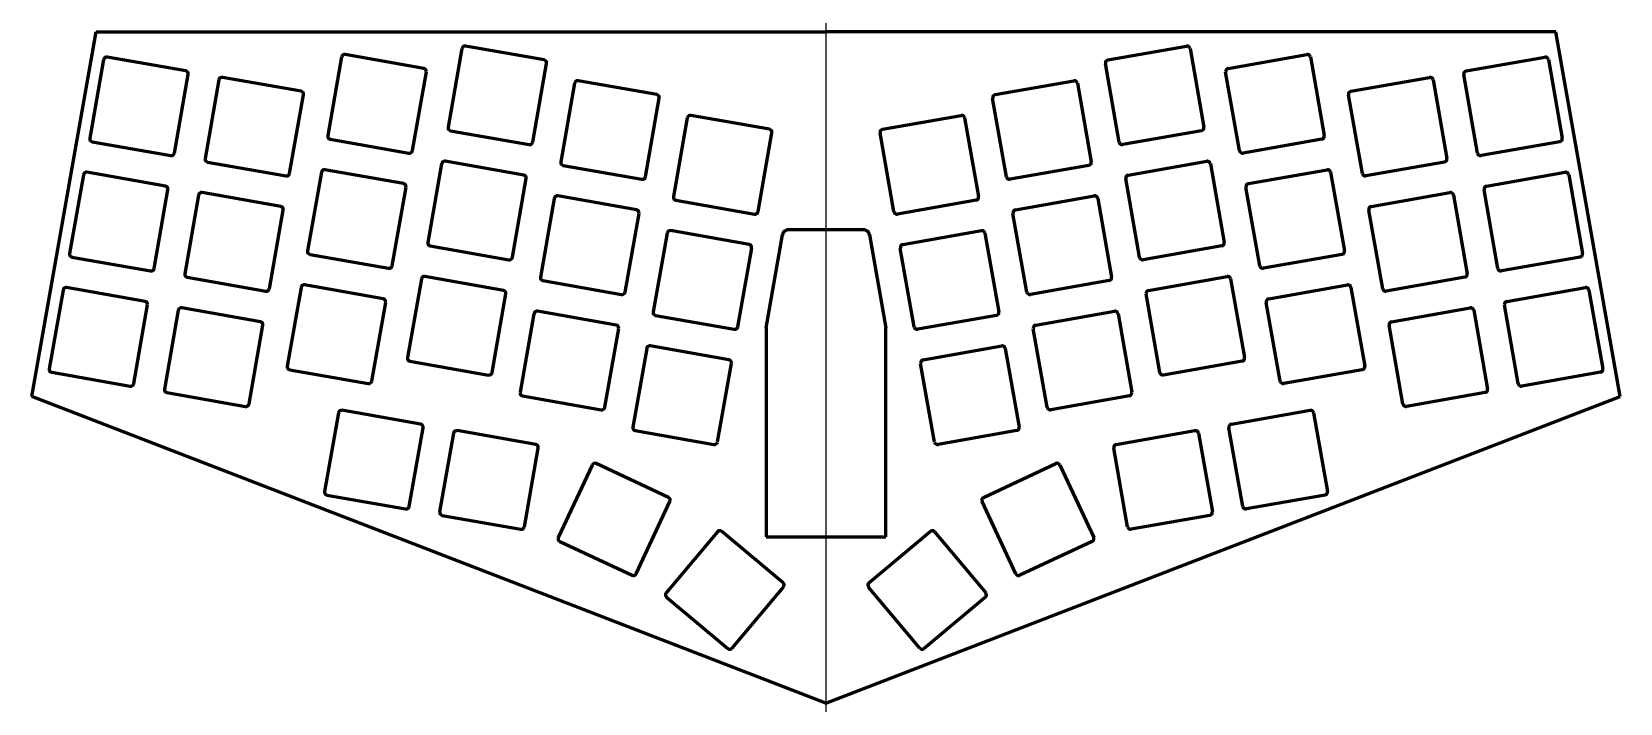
# Model space of a CAD drawing. Header units: millimetres. Extents: x -10 to 248, y -109 to 0.
import ezdxf

# ---------------------------------------------------------------- set-up
doc = ezdxf.new("R2010")
doc.units = ezdxf.units.MM
doc.linetypes.add('K5LT_BASIC', pattern=[0])

# ---------------------------------------------------------------- blocks, each defined once
blk = doc.blocks.new('U0')
at = {"color": 150, "linetype": 'K5LT_BASIC', "lineweight": 60, "true_color": 0x0080ff}
for p, q in [((226.41, -25.14), (239.22, -22.88)), ((228.27, -38.52), (226.01, -25.72)), ((239.8, -23.28), (242.05, -36.09)), ((241.65, -36.67), (228.85, -38.92))]:
    blk.add_line(p, q, dxfattribs=at)
for centre, start, end in [((239.3, -23.37), 10, 100), ((226.5, -25.63), 100, 190), ((241.56, -36.17), 280, 10), ((228.76, -38.43), 190, 280)]:
    blk.add_arc(centre, 0.5, start, end, dxfattribs=at)
blk = doc.blocks.new('U1')
at = {"color": 150, "linetype": 'K5LT_BASIC', "lineweight": 60, "true_color": 0x0080ff}
for p, q in [((207.65, -28.44), (220.46, -26.19)), ((221.04, -26.59), (223.29, -39.39)), ((209.51, -41.83), (207.25, -29.02)), ((222.89, -39.97), (210.08, -42.23))]:
    blk.add_line(p, q, dxfattribs=at)
for centre, start, end in [((207.74, -28.94), 100, 190), ((220.54, -26.68), 10, 100), ((222.8, -39.48), 280, 10), ((210, -41.74), 190, 280)]:
    blk.add_arc(centre, 0.5, start, end, dxfattribs=at)
blk = doc.blocks.new('U2')
at = {"color": 150, "linetype": 'K5LT_BASIC', "lineweight": 60, "true_color": 0x0080ff}
for p, q in [((187.65, -24.72), (200.45, -22.46)), ((201.03, -22.87), (203.29, -35.67)), ((189.5, -38.1), (187.25, -25.3)), ((202.89, -36.25), (190.08, -38.5))]:
    blk.add_line(p, q, dxfattribs=at)
for centre, start, end in [((200.54, -22.95), 10, 100), ((187.74, -25.21), 100, 190), ((202.8, -35.75), 280, 10), ((190, -38.01), 190, 280)]:
    blk.add_arc(centre, 0.5, start, end, dxfattribs=at)
blk = doc.blocks.new('U3')
at = {"color": 150, "linetype": 'K5LT_BASIC', "lineweight": 60, "true_color": 0x0080ff}
for p, q in [((168.06, -23.33), (180.87, -21.08)), ((181.45, -21.48), (183.7, -34.29)), ((169.92, -36.72), (167.66, -23.91)), ((183.3, -34.86), (170.5, -37.12))]:
    blk.add_line(p, q, dxfattribs=at)
for centre, start, end in [((180.95, -21.57), 10, 100), ((168.15, -23.83), 100, 190), ((183.21, -34.37), 280, 10), ((170.41, -36.63), 190, 280)]:
    blk.add_arc(centre, 0.5, start, end, dxfattribs=at)
blk = doc.blocks.new('U4')
at = {"color": 150, "linetype": 'K5LT_BASIC', "lineweight": 60, "true_color": 0x0080ff}
for p, q in [((149.72, -28.99), (162.52, -26.73)), ((163.1, -27.14), (165.36, -39.94)), ((151.57, -42.37), (149.31, -29.57)), ((164.95, -40.52), (152.15, -42.78))]:
    blk.add_line(p, q, dxfattribs=at)
for centre, start, end in [((162.61, -27.22), 10, 100), ((149.8, -29.48), 100, 190), ((164.86, -40.03), 280, 10), ((152.06, -42.28), 190, 280)]:
    blk.add_arc(centre, 0.5, start, end, dxfattribs=at)
blk = doc.blocks.new('U5')
at = {"color": 150, "linetype": 'K5LT_BASIC', "lineweight": 60, "true_color": 0x0080ff}
for p, q in [((131.37, -34.64), (144.17, -32.38)), ((144.75, -32.79), (147.01, -45.59)), ((133.22, -48.02), (130.96, -35.22)), ((146.6, -46.17), (133.8, -48.43))]:
    blk.add_line(p, q, dxfattribs=at)
for centre, start, end in [((144.26, -32.88), 10, 100), ((131.46, -35.13), 100, 190), ((146.52, -45.68), 280, 10), ((133.71, -47.94), 190, 280)]:
    blk.add_arc(centre, 0.5, start, end, dxfattribs=at)
blk = doc.blocks.new('U6')
at = {"color": 150, "linetype": 'K5LT_BASIC', "lineweight": 60, "true_color": 0x0080ff}
for p, q in [((229.72, -43.9), (242.52, -41.64)), ((243.1, -42.05), (245.36, -54.85)), ((231.57, -57.28), (229.32, -44.48)), ((244.96, -55.43), (232.15, -57.68))]:
    blk.add_line(p, q, dxfattribs=at)
for centre, start, end in [((229.81, -44.39), 100, 190), ((242.61, -42.13), 10, 100), ((244.87, -54.93), 280, 10), ((232.07, -57.19), 190, 280)]:
    blk.add_arc(centre, 0.5, start, end, dxfattribs=at)
blk = doc.blocks.new('U7')
at = {"color": 150, "linetype": 'K5LT_BASIC', "lineweight": 60, "true_color": 0x0080ff}
for p, q in [((210.96, -47.2), (223.76, -44.95)), ((224.34, -45.35), (226.6, -58.16)), ((212.81, -60.59), (210.56, -47.78)), ((226.19, -58.73), (213.39, -60.99))]:
    blk.add_line(p, q, dxfattribs=at)
for centre, start, end in [((223.85, -45.44), 10, 100), ((211.05, -47.7), 100, 190), ((226.11, -58.24), 280, 10), ((213.31, -60.5), 190, 280)]:
    blk.add_arc(centre, 0.5, start, end, dxfattribs=at)
blk = doc.blocks.new('U8')
at = {"color": 150, "linetype": 'K5LT_BASIC', "lineweight": 60, "true_color": 0x0080ff}
for p, q in [((190.96, -43.48), (203.76, -41.22)), ((204.34, -41.63), (206.6, -54.43)), ((192.81, -56.86), (190.55, -44.06)), ((206.19, -55.01), (193.39, -57.26))]:
    blk.add_line(p, q, dxfattribs=at)
for centre, start, end in [((203.85, -41.71), 10, 100), ((191.05, -43.97), 100, 190), ((193.3, -56.77), 190, 280), ((206.11, -54.52), 280, 10)]:
    blk.add_arc(centre, 0.5, start, end, dxfattribs=at)
blk = doc.blocks.new('U9')
at = {"color": 150, "linetype": 'K5LT_BASIC', "lineweight": 60, "true_color": 0x0080ff}
for p, q in [((171.37, -42.1), (184.18, -39.84)), ((184.75, -40.24), (187.01, -53.05)), ((173.22, -55.48), (170.97, -42.67)), ((186.61, -53.63), (173.8, -55.88))]:
    blk.add_line(p, q, dxfattribs=at)
for centre, start, end in [((184.26, -40.33), 10, 100), ((171.46, -42.59), 100, 190), ((186.52, -53.13), 280, 10), ((173.72, -55.39), 190, 280)]:
    blk.add_arc(centre, 0.5, start, end, dxfattribs=at)
blk = doc.blocks.new('U10')
at = {"color": 150, "linetype": 'K5LT_BASIC', "lineweight": 60, "true_color": 0x0080ff}
for p, q in [((153.03, -47.75), (165.83, -45.49)), ((166.41, -45.9), (168.66, -58.7)), ((154.88, -61.13), (152.62, -48.33)), ((168.26, -59.28), (155.46, -61.54))]:
    blk.add_line(p, q, dxfattribs=at)
for centre, start, end in [((165.91, -45.98), 10, 100), ((153.11, -48.24), 100, 190), ((168.17, -58.79), 280, 10), ((155.37, -61.04), 190, 280)]:
    blk.add_arc(centre, 0.5, start, end, dxfattribs=at)
blk = doc.blocks.new('U11')
at = {"color": 150, "linetype": 'K5LT_BASIC', "lineweight": 60, "true_color": 0x0080ff}
for p, q in [((134.68, -53.4), (147.48, -51.14)), ((148.06, -51.55), (150.32, -64.35)), ((136.53, -66.78), (134.27, -53.98)), ((149.91, -64.93), (137.11, -67.19))]:
    blk.add_line(p, q, dxfattribs=at)
for centre, start, end in [((147.57, -51.64), 10, 100), ((134.77, -53.89), 100, 190), ((149.83, -64.44), 280, 10), ((137.02, -66.7), 190, 280)]:
    blk.add_arc(centre, 0.5, start, end, dxfattribs=at)
blk = doc.blocks.new('U12')
at = {"color": 150, "linetype": 'K5LT_BASIC', "lineweight": 60, "true_color": 0x0080ff}
for p, q in [((223.11, -6.38), (235.91, -4.12)), ((236.49, -4.52), (238.75, -17.33)), ((224.96, -19.76), (222.7, -6.95)), ((238.34, -17.91), (225.54, -20.16))]:
    blk.add_line(p, q, dxfattribs=at)
for centre, start, end in [((236, -4.61), 10, 100), ((223.19, -6.87), 100, 190), ((238.25, -17.41), 280, 10), ((225.45, -19.67), 190, 280)]:
    blk.add_arc(centre, 0.5, start, end, dxfattribs=at)
blk = doc.blocks.new('U13')
at = {"color": 150, "linetype": 'K5LT_BASIC', "lineweight": 60, "true_color": 0x0080ff}
for p, q in [((204.35, -9.68), (217.15, -7.43)), ((206.2, -23.07), (203.94, -10.26)), ((217.73, -7.83), (219.98, -20.63)), ((219.58, -21.21), (206.78, -23.47))]:
    blk.add_line(p, q, dxfattribs=at)
for centre, start, end in [((217.23, -7.92), 10, 100), ((204.43, -10.18), 100, 190), ((219.49, -20.72), 280, 10), ((206.69, -22.98), 190, 280)]:
    blk.add_arc(centre, 0.5, start, end, dxfattribs=at)
blk = doc.blocks.new('U14')
at = {"color": 150, "linetype": 'K5LT_BASIC', "lineweight": 60, "true_color": 0x0080ff}
for p, q in [((184.34, -5.96), (197.15, -3.7)), ((197.73, -4.1), (199.98, -16.91)), ((186.2, -19.34), (183.94, -6.54)), ((199.58, -17.49), (186.78, -19.74))]:
    blk.add_line(p, q, dxfattribs=at)
for centre, start, end in [((197.23, -4.19), 10, 100), ((184.43, -6.45), 100, 190), ((199.49, -16.99), 280, 10), ((186.69, -19.25), 190, 280)]:
    blk.add_arc(centre, 0.5, start, end, dxfattribs=at)
blk = doc.blocks.new('U15')
at = {"color": 150, "linetype": 'K5LT_BASIC', "lineweight": 60, "true_color": 0x0080ff}
for p, q in [((164.76, -4.57), (177.56, -2.32)), ((166.61, -17.96), (164.35, -5.15)), ((178.14, -2.72), (180.4, -15.52)), ((179.99, -16.1), (167.19, -18.36))]:
    blk.add_line(p, q, dxfattribs=at)
for centre, start, end in [((177.65, -2.81), 10, 100), ((164.84, -5.07), 100, 190), ((167.1, -17.87), 190, 280), ((179.9, -15.61), 280, 10)]:
    blk.add_arc(centre, 0.5, start, end, dxfattribs=at)
blk = doc.blocks.new('U16')
at = {"color": 150, "linetype": 'K5LT_BASIC', "lineweight": 60, "true_color": 0x0080ff}
for p, q in [((146.41, -10.23), (159.21, -7.97)), ((159.79, -8.38), (162.05, -21.18)), ((148.26, -23.61), (146, -10.81)), ((161.64, -21.76), (148.84, -24.01))]:
    blk.add_line(p, q, dxfattribs=at)
for centre, start, end in [((146.5, -10.72), 100, 190), ((159.3, -8.46), 10, 100), ((161.56, -21.26), 280, 10), ((148.75, -23.52), 190, 280)]:
    blk.add_arc(centre, 0.5, start, end, dxfattribs=at)
blk = doc.blocks.new('U17')
at = {"color": 150, "linetype": 'K5LT_BASIC', "lineweight": 60, "true_color": 0x0080ff}
for p, q in [((128.06, -15.88), (140.87, -13.62)), ((141.44, -14.03), (143.7, -26.83)), ((129.91, -29.26), (127.66, -16.46)), ((143.3, -27.41), (130.49, -29.67))]:
    blk.add_line(p, q, dxfattribs=at)
for centre, start, end in [((140.95, -14.12), 10, 100), ((128.15, -16.37), 100, 190), ((143.21, -26.92), 280, 10), ((130.41, -29.18), 190, 280)]:
    blk.add_arc(centre, 0.5, start, end, dxfattribs=at)
blk = doc.blocks.new('U18')
at = {"color": 150, "linetype": 'K5LT_BASIC', "lineweight": 60, "true_color": 0x0080ff}
for p, q in [((166.13, -67.2), (178.93, -64.94)), ((179.51, -65.35), (181.77, -78.15)), ((167.98, -80.58), (165.72, -67.78)), ((181.36, -78.73), (168.56, -80.99))]:
    blk.add_line(p, q, dxfattribs=at)
for centre, start, end in [((166.21, -67.69), 100, 190), ((179.02, -65.44), 10, 100), ((181.27, -78.24), 280, 10), ((168.47, -80.5), 190, 280)]:
    blk.add_arc(centre, 0.5, start, end, dxfattribs=at)
blk = doc.blocks.new('U19')
at = {"color": 150, "linetype": 'K5LT_BASIC', "lineweight": 60, "true_color": 0x0080ff}
for p, q in [((144.51, -75.8), (156.29, -70.3)), ((156.96, -70.54), (162.45, -82.33)), ((149.76, -88.24), (144.27, -76.46)), ((162.21, -82.99), (150.43, -88.48))]:
    blk.add_line(p, q, dxfattribs=at)
for centre, start, end in [((156.5, -70.75), 25, 115), ((144.72, -76.25), 115, 205), ((162, -82.54), 295, 25), ((150.22, -88.03), 205, 295)]:
    blk.add_arc(centre, 0.5, start, end, dxfattribs=at)
blk = doc.blocks.new('U20')
at = {"color": 150, "linetype": 'K5LT_BASIC', "lineweight": 60, "true_color": 0x0080ff}
for p, q in [((125.85, -89.69), (135.81, -81.34)), ((136.52, -81.4), (144.87, -91.36)), ((134.15, -100.36), (125.79, -90.4)), ((144.81, -92.06), (134.85, -100.42))]:
    blk.add_line(p, q, dxfattribs=at)
for centre, start, end in [((136.13, -81.72), 40, 130), ((126.18, -90.08), 130, 220), ((144.49, -91.68), 310, 40), ((134.53, -100.03), 220, 310)]:
    blk.add_arc(centre, 0.5, start, end, dxfattribs=at)
blk = doc.blocks.new('U21')
at = {"color": 150, "linetype": 'K5LT_BASIC', "lineweight": 60, "true_color": 0x0080ff}
for p, q in [((184.89, -63.89), (197.69, -61.63)), ((198.27, -62.04), (200.53, -74.84)), ((186.74, -77.27), (184.48, -64.47)), ((200.12, -75.42), (187.32, -77.68))]:
    blk.add_line(p, q, dxfattribs=at)
for centre, start, end in [((197.78, -62.13), 10, 100), ((184.97, -64.38), 100, 190), ((200.03, -74.93), 280, 10), ((187.23, -77.19), 190, 280)]:
    blk.add_arc(centre, 0.5, start, end, dxfattribs=at)
blk = doc.blocks.new('U22')
at = {"color": 150, "linetype": 'K5LT_BASIC', "lineweight": 60, "true_color": 0x0080ff}
for p, q in [((11.31, -25.14), (-1.5, -22.88)), ((-2.07, -23.28), (-4.33, -36.09)), ((9.46, -38.52), (11.71, -25.72)), ((-3.93, -36.67), (8.88, -38.92))]:
    blk.add_line(p, q, dxfattribs=at)
for centre, start, end in [((-1.58, -23.37), 80, 170), ((11.22, -25.63), 350, 80), ((-3.84, -36.17), 170, 260), ((8.96, -38.43), 260, 350)]:
    blk.add_arc(centre, 0.5, start, end, dxfattribs=at)
blk = doc.blocks.new('U23')
at = {"color": 150, "linetype": 'K5LT_BASIC', "lineweight": 60, "true_color": 0x0080ff}
for p, q in [((16.69, -26.59), (14.43, -39.39)), ((30.07, -28.44), (17.26, -26.19)), ((28.22, -41.83), (30.47, -29.02)), ((14.83, -39.97), (27.64, -42.23))]:
    blk.add_line(p, q, dxfattribs=at)
for centre, start, end in [((17.18, -26.68), 80, 170), ((29.98, -28.94), 350, 80), ((14.92, -39.48), 170, 260), ((27.72, -41.74), 260, 350)]:
    blk.add_arc(centre, 0.5, start, end, dxfattribs=at)
blk = doc.blocks.new('U24')
at = {"color": 150, "linetype": 'K5LT_BASIC', "lineweight": 60, "true_color": 0x0080ff}
for p, q in [((36.69, -22.87), (34.43, -35.67)), ((50.07, -24.72), (37.27, -22.46)), ((48.22, -38.1), (50.47, -25.3)), ((34.84, -36.25), (47.64, -38.5))]:
    blk.add_line(p, q, dxfattribs=at)
for centre, start, end in [((37.18, -22.95), 80, 170), ((49.98, -25.21), 350, 80), ((34.92, -35.75), 170, 260), ((47.72, -38.01), 260, 350)]:
    blk.add_arc(centre, 0.5, start, end, dxfattribs=at)
blk = doc.blocks.new('U25')
at = {"color": 150, "linetype": 'K5LT_BASIC', "lineweight": 60, "true_color": 0x0080ff}
for p, q in [((56.27, -21.48), (54.02, -34.29)), ((69.66, -23.33), (56.85, -21.08)), ((67.8, -36.72), (70.06, -23.91)), ((54.42, -34.86), (67.23, -37.12))]:
    blk.add_line(p, q, dxfattribs=at)
for centre, start, end in [((56.77, -21.57), 80, 170), ((69.57, -23.83), 350, 80), ((54.51, -34.37), 170, 260), ((67.31, -36.63), 260, 350)]:
    blk.add_arc(centre, 0.5, start, end, dxfattribs=at)
blk = doc.blocks.new('U26')
at = {"color": 150, "linetype": 'K5LT_BASIC', "lineweight": 60, "true_color": 0x0080ff}
for p, q in [((74.62, -27.14), (72.36, -39.94)), ((88, -28.99), (75.2, -26.73)), ((86.15, -42.37), (88.41, -29.57)), ((72.77, -40.52), (85.57, -42.78))]:
    blk.add_line(p, q, dxfattribs=at)
for centre, start, end in [((75.11, -27.22), 80, 170), ((87.92, -29.48), 350, 80), ((72.86, -40.03), 170, 260), ((85.66, -42.28), 260, 350)]:
    blk.add_arc(centre, 0.5, start, end, dxfattribs=at)
blk = doc.blocks.new('U27')
at = {"color": 150, "linetype": 'K5LT_BASIC', "lineweight": 60, "true_color": 0x0080ff}
for p, q in [((92.97, -32.79), (90.71, -45.59)), ((106.35, -34.64), (93.55, -32.38)), ((104.5, -48.02), (106.76, -35.22)), ((91.12, -46.17), (103.92, -48.43))]:
    blk.add_line(p, q, dxfattribs=at)
for centre, start, end in [((93.46, -32.88), 80, 170), ((106.26, -35.13), 350, 80), ((91.2, -45.68), 170, 260), ((104.01, -47.94), 260, 350)]:
    blk.add_arc(centre, 0.5, start, end, dxfattribs=at)
blk = doc.blocks.new('U28')
at = {"color": 150, "linetype": 'K5LT_BASIC', "lineweight": 60, "true_color": 0x0080ff}
for p, q in [((-5.38, -42.05), (-7.64, -54.85)), ((8, -43.9), (-4.8, -41.64)), ((6.15, -57.28), (8.4, -44.48)), ((-7.23, -55.43), (5.57, -57.68))]:
    blk.add_line(p, q, dxfattribs=at)
for centre, start, end in [((-4.89, -42.13), 80, 170), ((7.91, -44.39), 350, 80), ((-7.15, -54.93), 170, 260), ((5.65, -57.19), 260, 350)]:
    blk.add_arc(centre, 0.5, start, end, dxfattribs=at)
blk = doc.blocks.new('U29')
at = {"color": 150, "linetype": 'K5LT_BASIC', "lineweight": 60, "true_color": 0x0080ff}
for p, q in [((13.38, -45.35), (11.12, -58.16)), ((26.76, -47.2), (13.96, -44.95)), ((24.91, -60.59), (27.17, -47.78)), ((11.53, -58.73), (24.33, -60.99))]:
    blk.add_line(p, q, dxfattribs=at)
for centre, start, end in [((13.87, -45.44), 80, 170), ((26.67, -47.7), 350, 80), ((11.61, -58.24), 170, 260), ((24.42, -60.5), 260, 350)]:
    blk.add_arc(centre, 0.5, start, end, dxfattribs=at)
blk = doc.blocks.new('U30')
at = {"color": 150, "linetype": 'K5LT_BASIC', "lineweight": 60, "true_color": 0x0080ff}
for p, q in [((46.76, -43.48), (33.96, -41.22)), ((33.38, -41.63), (31.12, -54.43)), ((44.91, -56.86), (47.17, -44.06)), ((31.53, -55.01), (44.33, -57.26))]:
    blk.add_line(p, q, dxfattribs=at)
for centre, start, end in [((33.87, -41.71), 80, 170), ((46.67, -43.97), 350, 80), ((31.61, -54.52), 170, 260), ((44.42, -56.77), 260, 350)]:
    blk.add_arc(centre, 0.5, start, end, dxfattribs=at)
blk = doc.blocks.new('U31')
at = {"color": 150, "linetype": 'K5LT_BASIC', "lineweight": 60, "true_color": 0x0080ff}
for p, q in [((52.97, -40.24), (50.71, -53.05)), ((66.35, -42.1), (53.55, -39.84)), ((64.5, -55.48), (66.75, -42.67)), ((51.11, -53.63), (63.92, -55.88))]:
    blk.add_line(p, q, dxfattribs=at)
for centre, start, end in [((53.46, -40.33), 80, 170), ((66.26, -42.59), 350, 80), ((51.2, -53.13), 170, 260), ((64, -55.39), 260, 350)]:
    blk.add_arc(centre, 0.5, start, end, dxfattribs=at)
blk = doc.blocks.new('U32')
at = {"color": 150, "linetype": 'K5LT_BASIC', "lineweight": 60, "true_color": 0x0080ff}
for p, q in [((71.31, -45.9), (69.06, -58.7)), ((84.7, -47.75), (71.89, -45.49)), ((82.84, -61.13), (85.1, -48.33)), ((69.46, -59.28), (82.26, -61.54))]:
    blk.add_line(p, q, dxfattribs=at)
for centre, start, end in [((71.81, -45.98), 80, 170), ((84.61, -48.24), 350, 80), ((69.55, -58.79), 170, 260), ((82.35, -61.04), 260, 350)]:
    blk.add_arc(centre, 0.5, start, end, dxfattribs=at)
blk = doc.blocks.new('U33')
at = {"color": 150, "linetype": 'K5LT_BASIC', "lineweight": 60, "true_color": 0x0080ff}
for p, q in [((89.66, -51.55), (87.4, -64.35)), ((103.04, -53.4), (90.24, -51.14)), ((101.19, -66.78), (103.45, -53.98)), ((87.81, -64.93), (100.61, -67.19))]:
    blk.add_line(p, q, dxfattribs=at)
for centre, start, end in [((90.15, -51.64), 80, 170), ((102.96, -53.89), 350, 80), ((87.9, -64.44), 170, 260), ((100.7, -66.7), 260, 350)]:
    blk.add_arc(centre, 0.5, start, end, dxfattribs=at)
blk = doc.blocks.new('U34')
at = {"color": 150, "linetype": 'K5LT_BASIC', "lineweight": 60, "true_color": 0x0080ff}
for p, q in [((1.23, -4.52), (-1.02, -17.33)), ((14.61, -6.38), (1.81, -4.12)), ((12.76, -19.76), (15.02, -6.95)), ((-0.62, -17.91), (12.18, -20.16))]:
    blk.add_line(p, q, dxfattribs=at)
for centre, start, end in [((1.73, -4.61), 80, 170), ((14.53, -6.87), 350, 80), ((-0.53, -17.41), 170, 260), ((12.27, -19.67), 260, 350)]:
    blk.add_arc(centre, 0.5, start, end, dxfattribs=at)
blk = doc.blocks.new('U35')
at = {"color": 150, "linetype": 'K5LT_BASIC', "lineweight": 60, "true_color": 0x0080ff}
for p, q in [((33.38, -9.68), (20.57, -7.43)), ((19.99, -7.83), (17.74, -20.63)), ((31.52, -23.07), (33.78, -10.26)), ((18.14, -21.21), (30.94, -23.47))]:
    blk.add_line(p, q, dxfattribs=at)
for centre, start, end in [((20.49, -7.92), 80, 170), ((33.29, -10.18), 350, 80), ((18.23, -20.72), 170, 260), ((31.03, -22.98), 260, 350)]:
    blk.add_arc(centre, 0.5, start, end, dxfattribs=at)
blk = doc.blocks.new('U36')
at = {"color": 150, "linetype": 'K5LT_BASIC', "lineweight": 60, "true_color": 0x0080ff}
for p, q in [((39.99, -4.1), (37.74, -16.91)), ((53.38, -5.96), (40.57, -3.7)), ((51.52, -19.34), (53.78, -6.54)), ((38.14, -17.49), (50.95, -19.74))]:
    blk.add_line(p, q, dxfattribs=at)
for centre, start, end in [((40.49, -4.19), 80, 170), ((53.29, -6.45), 350, 80), ((38.23, -16.99), 170, 260), ((51.03, -19.25), 260, 350)]:
    blk.add_arc(centre, 0.5, start, end, dxfattribs=at)
blk = doc.blocks.new('U37')
at = {"color": 150, "linetype": 'K5LT_BASIC', "lineweight": 60, "true_color": 0x0080ff}
for p, q in [((72.96, -4.57), (60.16, -2.32)), ((59.58, -2.72), (57.33, -15.52)), ((71.11, -17.96), (73.37, -5.15)), ((57.73, -16.1), (70.53, -18.36))]:
    blk.add_line(p, q, dxfattribs=at)
for centre, start, end in [((60.07, -2.81), 80, 170), ((72.88, -5.07), 350, 80), ((57.82, -15.61), 170, 260), ((70.62, -17.87), 260, 350)]:
    blk.add_arc(centre, 0.5, start, end, dxfattribs=at)
blk = doc.blocks.new('U38')
at = {"color": 150, "linetype": 'K5LT_BASIC', "lineweight": 60, "true_color": 0x0080ff}
for p, q in [((77.93, -8.38), (75.67, -21.18)), ((91.31, -10.23), (78.51, -7.97)), ((89.46, -23.61), (91.72, -10.81)), ((76.08, -21.76), (88.88, -24.01))]:
    blk.add_line(p, q, dxfattribs=at)
for centre, start, end in [((78.42, -8.46), 80, 170), ((91.22, -10.72), 350, 80), ((76.16, -21.26), 170, 260), ((88.97, -23.52), 260, 350)]:
    blk.add_arc(centre, 0.5, start, end, dxfattribs=at)
blk = doc.blocks.new('U39')
at = {"color": 150, "linetype": 'K5LT_BASIC', "lineweight": 60, "true_color": 0x0080ff}
for p, q in [((96.28, -14.03), (94.02, -26.83)), ((109.66, -15.88), (96.86, -13.62)), ((107.81, -29.26), (110.06, -16.46)), ((94.42, -27.41), (107.23, -29.67))]:
    blk.add_line(p, q, dxfattribs=at)
for centre, start, end in [((96.77, -14.12), 80, 170), ((109.57, -16.37), 350, 80), ((94.51, -26.92), 170, 260), ((107.31, -29.18), 260, 350)]:
    blk.add_arc(centre, 0.5, start, end, dxfattribs=at)
blk = doc.blocks.new('U40')
at = {"color": 150, "linetype": 'K5LT_BASIC', "lineweight": 60, "true_color": 0x0080ff}
for p, q in [((58.21, -65.35), (55.95, -78.15)), ((71.59, -67.2), (58.79, -64.94)), ((69.74, -80.58), (72, -67.78)), ((56.36, -78.73), (69.16, -80.99))]:
    blk.add_line(p, q, dxfattribs=at)
for centre, start, end in [((58.7, -65.44), 80, 170), ((71.51, -67.69), 350, 80), ((56.45, -78.24), 170, 260), ((69.25, -80.5), 260, 350)]:
    blk.add_arc(centre, 0.5, start, end, dxfattribs=at)
blk = doc.blocks.new('U41')
at = {"color": 150, "linetype": 'K5LT_BASIC', "lineweight": 60, "true_color": 0x0080ff}
for p, q in [((80.76, -70.54), (75.27, -82.33)), ((93.21, -75.8), (81.43, -70.3)), ((87.96, -88.24), (93.45, -76.46)), ((75.51, -82.99), (87.29, -88.48))]:
    blk.add_line(p, q, dxfattribs=at)
for centre, start, end in [((81.22, -70.75), 65, 155), ((93, -76.25), 335, 65), ((75.72, -82.54), 155, 245), ((87.5, -88.03), 245, 335)]:
    blk.add_arc(centre, 0.5, start, end, dxfattribs=at)
blk = doc.blocks.new('U42')
at = {"color": 150, "linetype": 'K5LT_BASIC', "lineweight": 60, "true_color": 0x0080ff}
for p, q in [((101.2, -81.4), (92.85, -91.36)), ((111.87, -89.69), (101.91, -81.34)), ((103.57, -100.36), (111.93, -90.4)), ((92.91, -92.06), (102.87, -100.42))]:
    blk.add_line(p, q, dxfattribs=at)
for centre, start, end in [((101.59, -81.72), 50, 140), ((111.54, -90.08), 320, 50), ((93.23, -91.68), 140, 230), ((103.19, -100.03), 230, 320)]:
    blk.add_arc(centre, 0.5, start, end, dxfattribs=at)
blk = doc.blocks.new('U43')
at = {"color": 150, "linetype": 'K5LT_BASIC', "lineweight": 60, "true_color": 0x0080ff}
for p, q in [((39.45, -62.04), (37.19, -74.84)), ((52.83, -63.89), (40.03, -61.63)), ((50.98, -77.27), (53.24, -64.47)), ((37.6, -75.42), (50.4, -77.68))]:
    blk.add_line(p, q, dxfattribs=at)
for centre, start, end in [((39.94, -62.13), 80, 170), ((52.75, -64.38), 350, 80), ((37.69, -74.93), 170, 260), ((50.49, -77.19), 260, 350)]:
    blk.add_arc(centre, 0.5, start, end, dxfattribs=at)
blk = doc.blocks.new('U44')
at = {"color": 150, "linetype": 'K5LT_BASIC', "lineweight": 60, "true_color": 0x0080ff}
for p, q in [((109.11, -48.21), (111.79, -33.04)), ((112.77, -32.21), (124.95, -32.21)), ((125.93, -33.04), (128.61, -48.21)), ((109.11, -48.21), (109.11, -82.21)), ((128.61, -82.21), (128.61, -48.21)), ((109.11, -82.21), (128.61, -82.21))]:
    blk.add_line(p, q, dxfattribs=at)
for centre, start, end in [((112.77, -33.21), 90, 170), ((124.95, -33.21), 10, 90)]:
    blk.add_arc(centre, 1, start, end, dxfattribs=at)

msp = doc.modelspace()

# ---------------------------------------------------------------- linework, layer by layer
at = {"color": 150, "linetype": 'K5LT_BASIC', "lineweight": 60, "true_color": 0x0080ff}
for p, q in [((-10.47, -59.38), (0, 0)), ((0, 0), (118.86, 0)), ((237.72, 0), (118.86, 0)), ((248.19, -59.38), (237.72, 0)), ((118.86, -109.31), (-10.47, -59.38)), ((118.86, -109.31), (248.19, -59.38))]:
    msp.add_line(p, q, dxfattribs=at)
at = {"color": 232, "true_color": 0xc52b79}
msp.add_xline((118.86, -109.08), (0, -1), dxfattribs=at)

# ---------------------------------------------------------------- block references
for name in ['U37', 'U15', 'U34', 'U36', 'U14', 'U12', 'U35', 'U13', 'U38', 'U16', 'U39', 'U17', 'U22', 'U24', 'U25', 'U3', 'U2', 'U0', 'U23', 'U26', 'U4', 'U1', 'U27', 'U44', 'U5', 'U30', 'U31', 'U9', 'U8', 'U28', 'U6', 'U29', 'U32', 'U10', 'U7', 'U33', 'U11', 'U43', 'U21', 'U40', 'U18', 'U41', 'U19', 'U42', 'U20']:
    msp.add_blockref(name, (0, 0))

doc.saveas('drawing.dxf')
